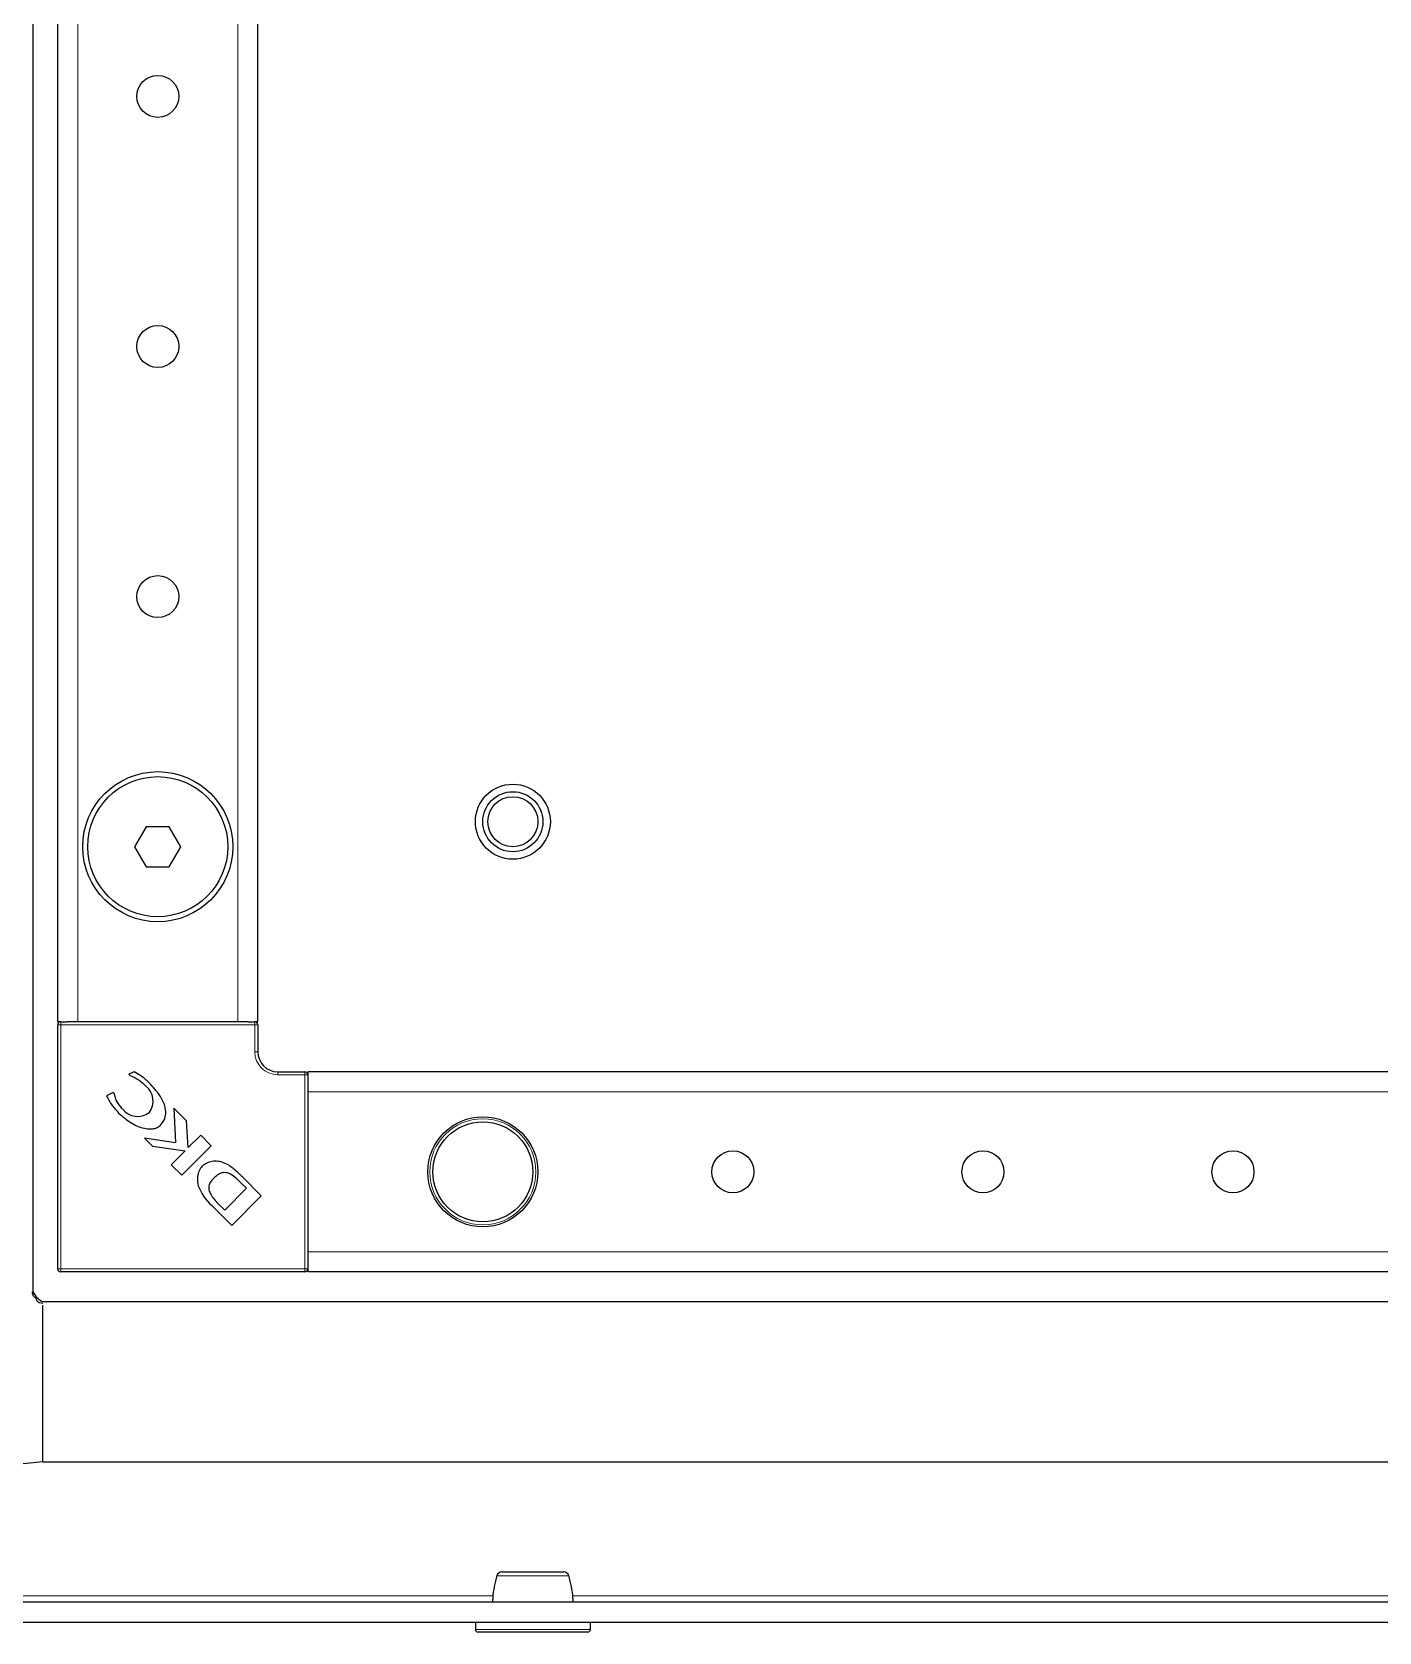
# Model space of a CAD drawing. Header units: millimetres. Extents: x -188 to 1345, y -1228 to 1043.
# Drawn here: x 871.1 to 1005.8, y -1101 to -941 of the extents above; entities that cross this region are included whole.
import ezdxf

# ---------------------------------------------------------------- set-up
doc = ezdxf.new("R2010")
doc.units = ezdxf.units.MM

msp = doc.modelspace()

# ---------------------------------------------------------------- linework, layer by layer
at = {"color": 7, "linetype": 'Continuous', "lineweight": 25}
for p, q in [((871.21, 822.02), (871.21, -1066.98)), ((873.71, -1039.98), (873.71, 795.02)), ((893.71, -1039.98), (893.71, 795.02)), ((882.56, -1020.48), (881.4, -1022.48)), ((884.86, -1020.48), (882.56, -1020.48)), ((886.02, -1022.48), (884.86, -1020.48)), ((881.4, -1022.48), (882.56, -1024.48)), ((884.86, -1024.48), (886.02, -1022.48)), ((882.56, -1024.48), (884.86, -1024.48)), ((874.01, -1039.98), (873.71, -1039.98)), ((873.71, -1064.68), (873.71, -1040.28)), ((874.01, -1039.98), (874.66, -1039.98)), ((875.71, -1039.98), (874.66, -1039.98)), ((891.71, -1039.98), (875.71, -1039.98)), ((892.76, -1039.98), (891.71, -1039.98)), ((892.76, -1039.98), (893.41, -1039.98)), ((893.71, -1039.98), (893.41, -1039.98)), ((893.71, -1040.28), (893.71, -1042.98)), ((881.34, -1044.98), (880.83, -1045.23)), ((880.83, -1045.23), (880.94, -1045.34)), ((895.71, -1044.98), (898.41, -1044.98)), ((1078.71, -1044.98), (898.71, -1044.98)), ((898.71, -1044.98), (898.71, -1045.28)), ((898.71, -1045.28), (898.71, -1045.93)), ((898.71, -1045.93), (898.71, -1046.98)), ((879.25, -1047.04), (878.57, -1047.38)), ((879.39, -1047.18), (879.25, -1047.04)), ((898.71, -1046.98), (898.71, -1062.98)), ((885.3, -1048.61), (885.48, -1052.08)), ((886.58, -1049.89), (885.3, -1048.61)), ((886.76, -1052.55), (886.58, -1049.89)), ((882.38, -1051.61), (883.18, -1052.4)), ((885.48, -1052.08), (882.38, -1051.61)), ((886.1, -1055.33), (889.06, -1052.37)), ((888, -1051.31), (886.76, -1052.55)), ((889.06, -1052.37), (888, -1051.31)), ((883.18, -1052.4), (886.44, -1052.89)), ((886.44, -1052.89), (885.05, -1054.28)), ((885.05, -1054.28), (886.1, -1055.33)), ((892.17, -1055.48), (892.15, -1055.46)), ((894.06, -1057.37), (892.17, -1055.48)), ((890.4, -1058.81), (892.58, -1056.63)), ((892.58, -1056.63), (891.9, -1055.97)), ((889.11, -1058.34), (891.1, -1060.33)), ((889.66, -1058.09), (890.4, -1058.81)), ((891.1, -1060.33), (894.06, -1057.37)), ((898.71, -1062.98), (898.71, -1064.03)), ((898.41, -1064.98), (874.01, -1064.98)), ((898.71, -1064.03), (898.71, -1064.68)), ((898.71, -1064.68), (898.71, -1064.98)), ((1078.71, -1064.98), (898.71, -1064.98)), ((1078.71, -1067.98), (872.21, -1067.98)), ((872.21, -1083.98), (1160.21, -1083.98)), ((821.51, -1097.98), (1210.91, -1097.98)), ((821.51, -1099.98), (1210.91, -1099.98)), ((915.46, -1099.98), (915.46, -1100.73)), ((926.96, -1100.73), (926.96, -1099.98)), ((918.2, -1100.98), (915.71, -1100.98)), ((926.71, -1100.98), (918.2, -1100.98))]:
    msp.add_line(p, q, dxfattribs=at)
at = {"color": 8, "linetype": 'Continuous', "lineweight": 18}
for p, q in [((875.71, -1039.98), (875.71, 795.02)), ((891.71, -1039.98), (891.71, 795.02)), ((873.71, -1040.28), (874.01, -1040.28)), ((874.01, -1039.98), (874.01, -1040.28)), ((874.01, -1040.28), (874.01, -1064.68)), ((893.41, -1040.28), (874.01, -1040.28)), ((893.41, -1039.98), (893.41, -1040.28)), ((893.41, -1042.98), (893.41, -1040.28)), ((893.41, -1040.28), (893.71, -1040.28)), ((893.71, -1042.98), (893.41, -1042.98)), ((895.71, -1044.98), (895.71, -1045.28)), ((898.41, -1045.28), (895.71, -1045.28)), ((898.41, -1044.98), (898.41, -1045.28)), ((898.41, -1064.68), (898.41, -1045.28)), ((898.41, -1045.28), (898.71, -1045.28)), ((1078.71, -1046.98), (898.71, -1046.98)), ((1078.71, -1062.98), (898.71, -1062.98)), ((874.01, -1064.68), (873.71, -1064.68)), ((874.01, -1064.68), (898.41, -1064.68)), ((874.01, -1064.68), (874.01, -1064.98)), ((898.41, -1064.68), (898.41, -1064.98)), ((898.41, -1064.68), (898.71, -1064.68)), ((917.24, -1097.38), (821.81, -1097.38)), ((1107.24, -1097.38), (925.18, -1097.38)), ((915.46, -1100.73), (918.07, -1100.73)), ((918.07, -1100.73), (926.96, -1100.73))]:
    msp.add_line(p, q, dxfattribs=at)
at = {"color": 7, "linetype": 'Continuous', "lineweight": 25}
for centre, radius in [((883.71, -947.48), 2.1), ((883.71, -972.48), 2.1), ((883.71, -997.48), 2.1), ((883.71, -1022.48), 7.5), ((883.71, -1022.48), 7), ((919.21, -1019.98), 3.75), ((919.21, -1019.98), 3), ((919.21, -1019.98), 2.5), ((916.21, -1054.98), 5.5), ((916.21, -1054.98), 5), ((941.21, -1054.98), 2.1), ((966.21, -1054.98), 2.1), ((991.21, -1054.98), 2.1)]:
    msp.add_circle(centre, radius, dxfattribs=at)
at = {"color": 8, "linetype": 'Continuous', "lineweight": 18}
msp.add_circle((916.21, -1054.98), 5.3, dxfattribs=at)
at = {"color": 7, "linetype": 'Continuous', "lineweight": 25}
for centre, radius, start, end in [((874.01, -1040.28), 0.3, 90, 180), ((893.41, -1040.28), 0.3, 0, 90), ((895.71, -1042.98), 2, 180, 270), ((898.41, -1045.28), 0.3, 0, 90), ((881.3, -1047.91), 1.94, 323.3097, 52.3464), ((881.71, -1047.47), 1.97, 218.454, 305.887), ((892.32, -1054.68), 4.87, 200.3445, 228.7777), ((894.13, -1053.9), 6.12, 216.9888, 223.0744), ((874.01, -1064.68), 0.3, 180, 270), ((898.41, -1064.68), 0.3, 270, 0), ((918.1, -1095.48), 0.5, 89.9637, 164.834), ((924.32, -1095.48), 0.5, 15.2465, 90.046), ((915.71, -1100.73), 0.25, 180, 270), ((926.71, -1100.73), 0.25, 270, 0)]:
    msp.add_arc(centre, radius, start, end, dxfattribs=at)
at = {"color": 8, "linetype": 'Continuous', "lineweight": 18}
msp.add_arc((895.71, -1042.98), 2.3, 180, 270, dxfattribs=at)
at = {"color": 7, "linetype": 'Continuous', "lineweight": 25}
for points, knots in [([(880.94, -1045.34), (881.25, -1045.48), (881.82, -1045.75), (882.28, -1046.17), (882.49, -1046.37)], [0, 0, 0, 0, 0.547643, 1, 1, 1, 1]), ([(882.85, -1046.08), (882.58, -1045.84), (882.12, -1045.41), (881.57, -1045.11), (881.34, -1044.98)], [0, 0, 0, 0, 0.5776526, 1, 1, 1, 1]), ([(878.57, -1047.38), (878.75, -1047.71), (879.09, -1048.34), (879.58, -1048.87), (879.8, -1049.11)], [0, 0, 0, 0, 0.5368, 1, 1, 1, 1]), ([(880.16, -1048.69), (879.95, -1048.43), (879.57, -1047.99), (879.44, -1047.42), (879.39, -1047.18)], [0, 0, 0, 0, 0.579608, 1, 1, 1, 1]), ([(883.97, -1050.31), (884.11, -1050.15), (884.39, -1049.82), (884.56, -1049.12), (884.43, -1048.24), (883.86, -1047.17), (883.22, -1046.48), (882.85, -1046.08)], [0, 0, 0, 0, 0.130532, 0.266031, 0.423997, 0.666819, 1, 1, 1, 1]), ([(879.8, -1049.11), (880.18, -1049.44), (880.87, -1050.05), (882.04, -1050.6), (882.98, -1050.74), (883.63, -1050.59), (883.86, -1050.4), (883.97, -1050.31)], [0, 0, 0, 0, 0.315674, 0.58952, 0.813199, 0.909026, 1, 1, 1, 1]), ([(890.83, -1054.33), (890.62, -1054.22), (890.23, -1054.01), (889.6, -1053.9), (889.01, -1053.94), (888.47, -1054.14), (888.04, -1054.5), (887.74, -1055.01), (887.63, -1055.67), (887.71, -1056.12), (887.76, -1056.37)], [0, 0, 0, 0, 0.1380907, 0.2654555, 0.3840134, 0.4961027, 0.6057595, 0.7197905, 0.8476619, 1, 1, 1, 1]), ([(891.9, -1055.97), (891.7, -1055.78), (891.34, -1055.43), (890.8, -1055.1), (890.35, -1055.04), (890.01, -1055.11), (889.65, -1055.3), (889.44, -1055.49), (889.33, -1055.6)], [0, 0, 0, 0, 0.274676, 0.503042, 0.607381, 0.716579, 0.843412, 1, 1, 1, 1]), ([(891.67, -1055.01), (891.52, -1054.87), (891.25, -1054.63), (890.96, -1054.42), (890.83, -1054.33)], [0, 0, 0, 0, 0.55183, 1, 1, 1, 1]), ([(892.15, -1055.46), (892.08, -1055.39), (891.92, -1055.23), (891.75, -1055.08), (891.67, -1055.01)], [0, 0, 0, 0, 0.486421, 1, 1, 1, 1]), ([(889.33, -1055.6), (889.24, -1055.7), (889.07, -1055.87), (888.89, -1056.15), (888.8, -1056.42), (888.8, -1056.75), (888.95, -1057.15), (889.14, -1057.43), (889.24, -1057.59)], [0, 0, 0, 0, 0.176808, 0.319231, 0.43938, 0.552395, 0.749205, 1, 1, 1, 1]), ([(872.21, -1083.98), (870.48, -1084.15), (867.34, -1084.45), (863.02, -1083.93), (859.58, -1082.51), (857.37, -1080.19), (856.29, -1077.42), (855.97, -1074.38), (856.26, -1070.81), (856.88, -1068.33), (857.21, -1066.98)], [0, 0, 0, 0, 0.176713, 0.320911, 0.440308, 0.54837, 0.6374, 0.738878, 0.858543, 1, 1, 1, 1]), ([(872.21, -1068.14), (872.11, -1068.13), (871.97, -1068.11), (871.82, -1068.04), (871.73, -1067.98), (871.67, -1067.92), (871.63, -1067.85), (871.61, -1067.77), (871.54, -1067.6), (871.37, -1067.52), (871.22, -1067.29), (871.19, -1067.09), (871.17, -1066.98)], [0, 0, 0, 0, 0.146823, 0.202041, 0.247643, 0.28691, 0.323569, 0.360785, 0.40083, 0.628513, 0.79432, 1, 1, 1, 1]), ([(871.21, -1066.98), (871.36, -1067.2), (871.63, -1067.61), (872.03, -1067.87), (872.21, -1067.98)], [0, 0, 0, 0, 0.561561, 1, 1, 1, 1]), ([(872.21, -1083.98), (872.21, -1083.86), (872.21, -1083.62), (872.21, -1081.77), (872.21, -1079.12), (872.21, -1075.98), (872.21, -1072.83), (872.21, -1070.22), (872.21, -1068.59), (872.21, -1068.37), (872.21, -1068.3)], [0, 0, 0, 0, 0.133856, 0.267712, 0.401568, 0.535424, 0.66928, 0.803137, 0.936993, 1, 1, 1, 1]), ([(917.62, -1095.33), (917.43, -1096.07), (917.21, -1096.93), (917.19, -1097.85), (917.19, -1097.98)], [0, 0, 0, 0, 0.85815, 1, 1, 1, 1]), ([(918.14, -1094.98), (918.13, -1094.98), (918.08, -1094.98), (918.36, -1094.98), (918.88, -1094.98), (919.6, -1094.98), (920.45, -1094.98), (921.52, -1094.98), (922.54, -1094.98), (923.43, -1094.98), (924.04, -1094.98), (924.33, -1094.98), (924.29, -1094.98), (924.28, -1094.98)], [0, 0, 0, 0, 0.03384, 0.141254, 0.248698, 0.315774, 0.423314, 0.530846, 0.63821, 0.745706, 0.853372, 0.960917, 1, 1, 1, 1]), ([(925.23, -1097.98), (925.23, -1097.85), (925.21, -1096.93), (924.99, -1096.07), (924.8, -1095.33)], [0, 0, 0, 0, 0.14185, 1, 1, 1, 1])]:
    msp.add_open_spline(points, degree=3, knots=knots, dxfattribs=at)
at = {"color": 8, "linetype": 'Continuous', "lineweight": 18}
msp.add_open_spline([(924.76, -1095.36), (924.77, -1095.36), (924.82, -1095.36), (924.48, -1095.36), (923.77, -1095.36), (922.75, -1095.36), (921.56, -1095.36), (920.34, -1095.36), (919.35, -1095.36), (918.52, -1095.36), (917.92, -1095.36), (917.59, -1095.36), (917.65, -1095.36), (917.66, -1095.36)], degree=3, knots=[0, 0, 0, 0, 0.038891, 0.14638, 0.253973, 0.361383, 0.468681, 0.576165, 0.683665, 0.750707, 0.858068, 0.965424, 1, 1, 1, 1], dxfattribs=at)

doc.saveas('drawing.dxf')
